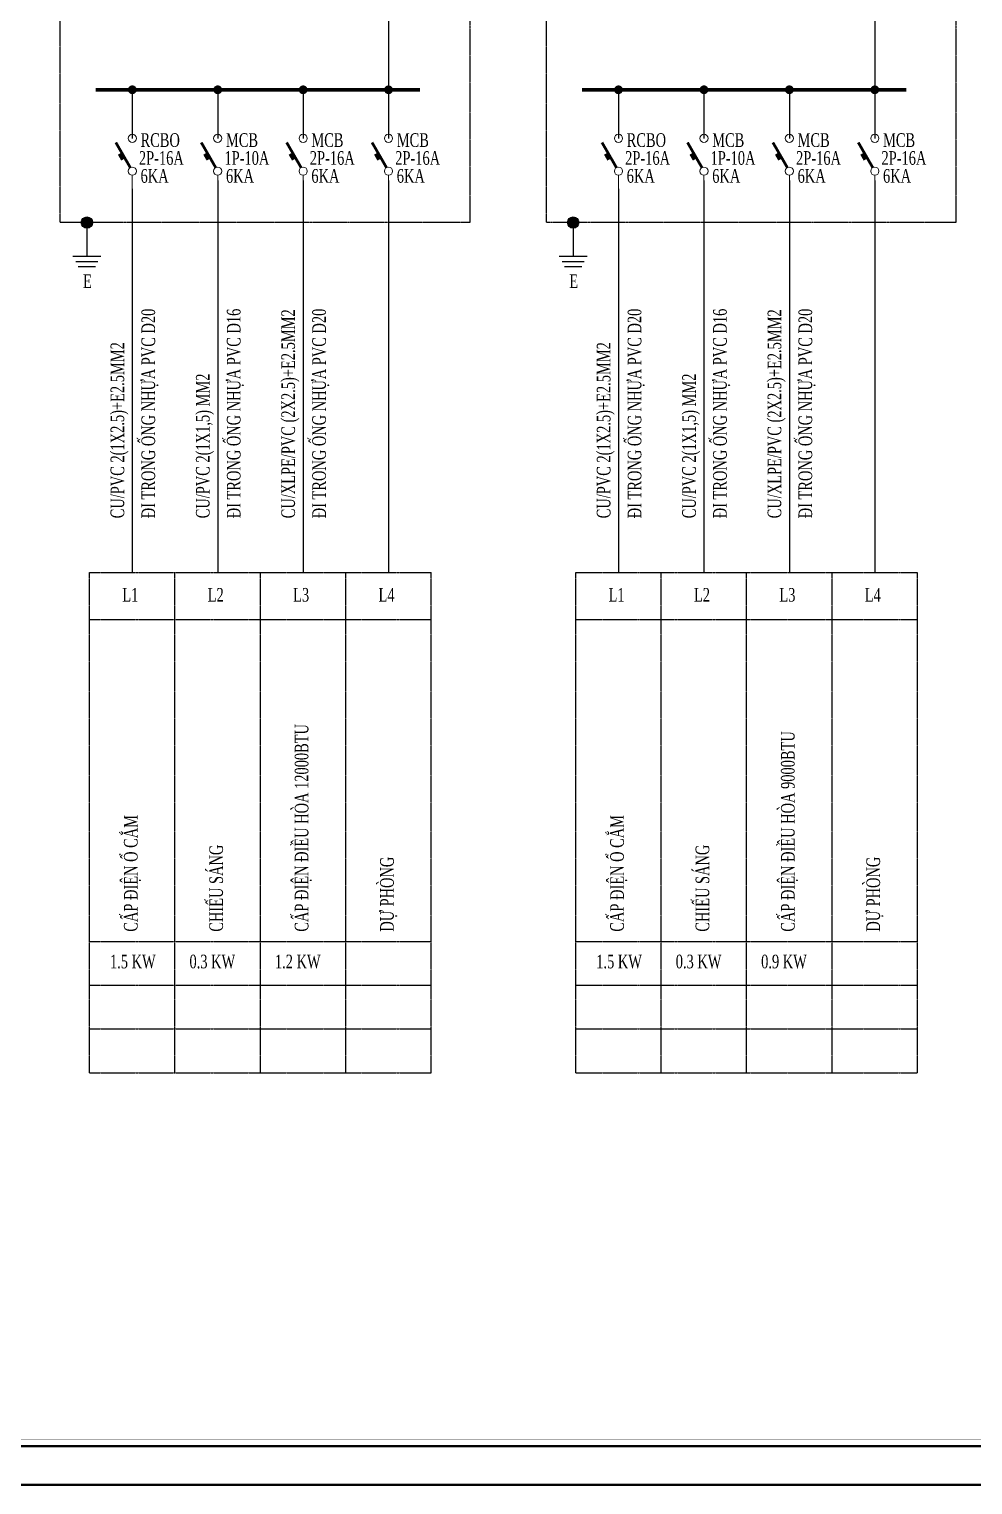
# Model space of a CAD drawing. Header units: inches. Extents: x -30463 to 18, y -115022 to 17.
# Drawn here: x -16762 to -7601, y -115022 to -100889 of the extents above; entities that cross this region are included whole.
import ezdxf
from ezdxf.enums import TextEntityAlignment as Align

# ---------------------------------------------------------------- set-up
doc = ezdxf.new("R2010")
doc.units = ezdxf.units.IN
doc.header["$MEASUREMENT"] = 0
doc.linetypes.add('CENTER2', pattern=[1.125, 0.75, -0.125, 0.125, -0.125])
doc.linetypes.add('HIDDEN', pattern=[9.525, 6.35, -3.175])
for name, color, linetype in [('1', 1, 'Continuous'), ('dien', 3, 'Continuous'), ('dien phong', 2, 'Continuous'), ('Sche', 2, 'Continuous'), ('tbi', 5, 'Continuous'), ('TEXT-E', 30, 'Continuous'), ('XT-Thiet bi dien', 50, 'HIDDEN')]:
    doc.layers.add(name, color=color, linetype=linetype)
for name, color, linetype, lineweight in [('6', 6, 'Continuous', 60), ('cat1', 252, 'Continuous', 40), ('dây điện 2', 32, 'Continuous', 25), ('TBD', 2, 'Continuous', 15)]:
    doc.layers.add(name, color=color, linetype=linetype, lineweight=lineweight)
doc.styles.add('0-Thuong', font='vntimeh.shx', dxfattribs={"width": 0.7})

# ---------------------------------------------------------------- blocks, each defined once
blk = doc.blocks.new('A$C074D4DC1')
blk.add_lwpolyline([(44733, -1037), (44733, 30566), (42, 30566), (42, -1037)], close=True)
blk.add_lwpolyline([(2691, 30008), (1638, 30008), (1638, -479), (44175, -479), (44175, 30008), (4075, 30008)])
at = {"color": 142, "true_color": 0x00a1d6, "const_width": 6.02}
blk.add_lwpolyline([(2691, 29906), (1739, 29906), (1739, -377), (44073, -377), (44073, 29906), (4075, 29906)], dxfattribs=at)
blk = doc.blocks.new('DI2')
at = {"layer": 'TBD'}
for p, q in [((0, 1000), (0, 1250)), ((0, 250), (0, 0))]:
    blk.add_line(p, q, dxfattribs=at)
for points, const_width in [([(-37, 390), (-302, 850)], 50), ([(-177, 533), (-239, 641)], 60)]:
    blk.add_lwpolyline(points, dxfattribs=dict(at, const_width=const_width))
for centre in [(0, 925), (0, 325)]:
    blk.add_circle(centre, 75, dxfattribs=at)
blk = doc.blocks.new('donut')
at = {"layer": 'dien phong', "const_width": 75}
blk.add_lwpolyline([(-37.5, 0, 1), (37.5, 0, 1)], format="xyb", close=True, dxfattribs=at)
blk = doc.blocks.new('nd')
at = {"layer": 'dây điện 2', "ltscale": 20}
h = blk.add_hatch(color=256, dxfattribs=at)
edge = h.paths.add_edge_path()
edge.add_arc((-451, -140), 97, 0, 360)
for p, q in [((-451, -140), (-451, -727)), ((-208, -727), (-695, -727)), ((-262, -819), (-641, -819)), ((-302, -910), (-601, -910))]:
    blk.add_line(p, q, dxfattribs=at)
blk.add_circle((-451, -140), 97, dxfattribs=at)

msp = doc.modelspace()

# ---------------------------------------------------------------- linework, layer by layer
at = {"color": 6, "linetype": 'Continuous', "const_width": 37.1, "elevation": 0}
for points in [[(-16115, -101478), (-12966, -101478)], [(-11395, -101478), (-8247, -101478)]]:
    msp.add_lwpolyline(points, dxfattribs=at)
at = {"layer": 'Sche', "color": 3, "linetype": 'ByBlock'}
for p, q in [((-13273, -100205, -12909), (-13273, -101475, -12498)), ((-8553, -100205, -12909), (-8553, -101475, -12498)), ((-15760, -101478), (-15760, -101950)), ((-14931, -101478, -21404), (-14931, -101950, -21404)), ((-14102, -101478, -38044), (-14102, -101950, -38044)), ((-13273, -101478, -27342), (-13273, -101950, -27342)), ((-11041, -101478), (-11041, -101950)), ((-10211, -101478, -21404), (-10211, -101950, -21404)), ((-9382, -101478, -38044), (-9382, -101950, -38044)), ((-8553, -101478, -27342), (-8553, -101950, -27342)), ((-15760, -102440), (-15760, -106165)), ((-14931, -102358, -21404), (-14931, -106165, -21404)), ((-14102, -102358, -38044), (-14102, -106165, -38044)), ((-13273, -102358, -27342), (-13273, -106165, -27342)), ((-11041, -102440), (-11041, -106165)), ((-10211, -102358, -21404), (-10211, -106165, -21404)), ((-9382, -102358, -38044), (-9382, -106165, -38044)), ((-8553, -102358, -27342), (-8553, -106165, -27342))]:
    msp.add_line(p, q, dxfattribs=at)
at = {"layer": 'tbi', "linetype": 'CENTER2'}
for p, q in [((-16175, -111020), (-16175, -106165)), ((-16175, -106165), (-12858, -106165, -4235)), ((-15346, -111020), (-15346, -106165)), ((-14517, -111020), (-14517, -106165)), ((-13687, -111020), (-13687, -106165)), ((-12858, -111020), (-12858, -106165)), ((-11455, -111020), (-11455, -106165)), ((-11455, -106165), (-8138, -106165, -4235)), ((-10626, -111020), (-10626, -106165)), ((-9797, -111020), (-9797, -106165)), ((-8968, -111020), (-8968, -106165)), ((-8138, -111020), (-8138, -106165)), ((-16175, -106619), (-12858, -106619, -4235)), ((-11455, -106619), (-8138, -106619, -4235)), ((-16175, -109748, -4764), (-12858, -109748, -4764)), ((-11455, -109748, -4764), (-8138, -109748, -4764)), ((-16175, -110172, -4764), (-12858, -110172, -4764)), ((-11455, -110172, -4764), (-8138, -110172, -4764)), ((-16175, -110596, -4764), (-12858, -110596, -4764)), ((-11455, -110596, -4764), (-8138, -110596, -4764)), ((-16175, -111020, -4764), (-12858, -111020, -4764)), ((-11455, -111020, -4764), (-8138, -111020, -4764))]:
    msp.add_line(p, q, dxfattribs=at)
at = {"layer": 'tbi', "linetype": 'CENTER2', "elevation": 0}
for points in [[(-16461, -98546), (-12485, -98546), (-12485, -102767), (-16461, -102767)], [(-11741, -98546), (-7765, -98546), (-7765, -102767), (-11741, -102767)]]:
    msp.add_lwpolyline(points, close=True, dxfattribs=at)

# ---------------------------------------------------------------- block references
at = {"layer": 'cat1', "xscale": 0.6738010520752868, "yscale": 0.6738010520752868, "zscale": 0.6738010520752868}
msp.add_blockref('A$C074D4DC1', (-30491, -114323), dxfattribs=at)
at = {"layer": 'dien', "ltscale": 5, "xscale": 0.567778012788948, "yscale": 0.567778012788948, "zscale": 0.567778012788948}
for p in [(-15760, -101478), (-14931, -101478, -21404), (-14102, -101478, -39840), (-13273, -101478, -29138), (-11041, -101478), (-10211, -101478, -21404), (-9382, -101478, -39840), (-8553, -101478, -29138)]:
    msp.add_blockref('donut', p, dxfattribs=at)
at = {"layer": 'dây điện 2', "xscale": 0.5604631481659087, "yscale": 0.5604631481659087, "zscale": 0.5604631481659087}
for p in [(-15948, -102688), (-11228, -102688)]:
    msp.add_blockref('nd', p, dxfattribs=at)
at = {"layer": 'XT-Thiet bi dien', "linetype": 'Continuous', "xscale": 0.5300249480249375, "yscale": 0.5300249480249375, "zscale": 0.5300249480249375}
for p in [(-15760, -102440), (-14931, -102440, -21404), (-14102, -102440, -38044), (-13273, -102440, -27342), (-11041, -102440), (-10211, -102440, -21404), (-9382, -102440, -38044), (-8553, -102440, -27342)]:
    msp.add_blockref('DI2', p, dxfattribs=at)

# ---------------------------------------------------------------- texts
at = {"layer": '1', "ltscale": 0.5, "style": '0-Thuong', "width": 0.7}
for s, p in [('rCBo', (-15680, -102072)), ('rCBo', (-10961, -102072)), ('2p-16A', (-15696, -102246)), ('2p-16A', (-10976, -102246)), ('6ka', (-15680, -102420)), ('6ka', (-10961, -102420))]:
    msp.add_text(s, height=132.5, dxfattribs=at).set_placement(p, align=Align.BOTTOM_LEFT)
at = {"layer": '6', "ltscale": 0.5, "style": '0-Thuong', "width": 0.7}
for p in [(-14181, -105638, -57088), (-9461, -105638, -57088)]:
    msp.add_text('Cu/xlpe/PVC (2x2.5)+e2.5MM2', height=132.51, rotation=90, dxfattribs=at).set_placement(p)
at = {"layer": 'TEXT-E', "ltscale": 0.5, "style": '0-Thuong', "width": 0.7}
for s, height, p in [('MCB', 132.5, (-14851, -102072, -21404)), ('MCB', 132.5, (-14022, -102072, -38044)), ('MCB', 132.5, (-13193, -102072, -27342)), ('MCB', 132.5, (-10131, -102072, -21404)), ('MCB', 132.5, (-9302, -102072, -38044)), ('MCB', 132.5, (-8473, -102072, -27342)), ('1p-10A', 132.5, (-14866, -102246, -21404)), ('2p-16A', 132.5, (-14037, -102246, -38044)), ('2p-16A', 132.5, (-13208, -102246, -27342)), ('1p-10A', 132.5, (-10147, -102246, -21404)), ('2p-16A', 132.5, (-9317, -102246, -38044)), ('2p-16A', 132.5, (-8488, -102246, -27342)), ('6ka', 132.5, (-14851, -102420, -21404)), ('6ka', 132.5, (-14022, -102420, -38044)), ('6ka', 132.5, (-13193, -102420, -27342)), ('6ka', 132.5, (-10131, -102420, -21404)), ('6ka', 132.5, (-9302, -102420, -38044)), ('6ka', 132.5, (-8473, -102420, -27342)), ('e', 133, (-16239, -103442)), ('e', 133, (-11519, -103442))]:
    msp.add_text(s, height=height, dxfattribs=at).set_placement(p, align=Align.BOTTOM_LEFT)
for s, height, p in [('®i trong èng nhùa pvc d20', 132.51, (-15539, -105638, -19044)), ('®i trong èng nhùa pvc d16', 132.51, (-14710, -105638, -40448)), ('®i trong èng nhùa pvc d20', 132.51, (-13881, -105638, -57088)), ('®i trong èng nhùa pvc d20', 132.51, (-10819, -105638, -19044)), ('®i trong èng nhùa pvc d16', 132.51, (-9990, -105638, -40448)), ('®i trong èng nhùa pvc d20', 132.51, (-9161, -105638, -57088)), ('Cu/PVC 2(1x2.5)+E2.5mm2', 132.51, (-15839, -105638, -19044)), ('Cu/PVC 2(1x2.5)+E2.5mm2', 132.51, (-11119, -105638, -19044)), ('Cu/PVC 2(1x1,5) mm2', 132.51, (-15010, -105638, -40448)), ('Cu/PVC 2(1x1,5) mm2', 132.51, (-10290, -105638, -40448)), ('cÊp ®iÖn ®iÒu hßa 12000btu', 132.51, (-14051, -109651, -49634)), ('cÊp ®iÖn ®iÒu hßa 9000btu', 132.51, (-9331, -109651, -49634)), ('cÊp ®iÖn æ c¾m', 132.51, (-15709, -109651)), ('cÊp ®iÖn æ c¾m', 132.51, (-10989, -109651)), ('chiÕu s¸ng ', 132.51, (-14880, -109651, -16053)), ('chiÕu s¸ng ', 132.51, (-10160, -109651, -16053)), ('dù phßng', 132.5, (-13222, -109651, -41049)), ('dù phßng', 132.5, (-8502, -109651, -41049))]:
    msp.add_text(s, height=height, rotation=90, dxfattribs=at).set_placement(p)
for s, p in [('L1', (-15857, -106447)), ('L2', (-15028, -106447, 0)), ('L3', (-14199, -106447)), ('L4', (-13370, -106447)), ('L1', (-11137, -106447)), ('L2', (-10308, -106447, 0)), ('L3', (-9479, -106447)), ('L4', (-8650, -106447)), ('1.5 KW', (-15977, -110007)), ('0.3 KW', (-15205, -110007, -5351)), ('1.2 KW', (-14376, -110007, -11289)), ('1.5 KW', (-11257, -110007)), ('0.3 KW', (-10485, -110007, -5351)), ('0.9 KW', (-9656, -110007, -11289))]:
    msp.add_text(s, height=132.5, dxfattribs=at).set_placement(p)

doc.saveas('drawing.dxf')
